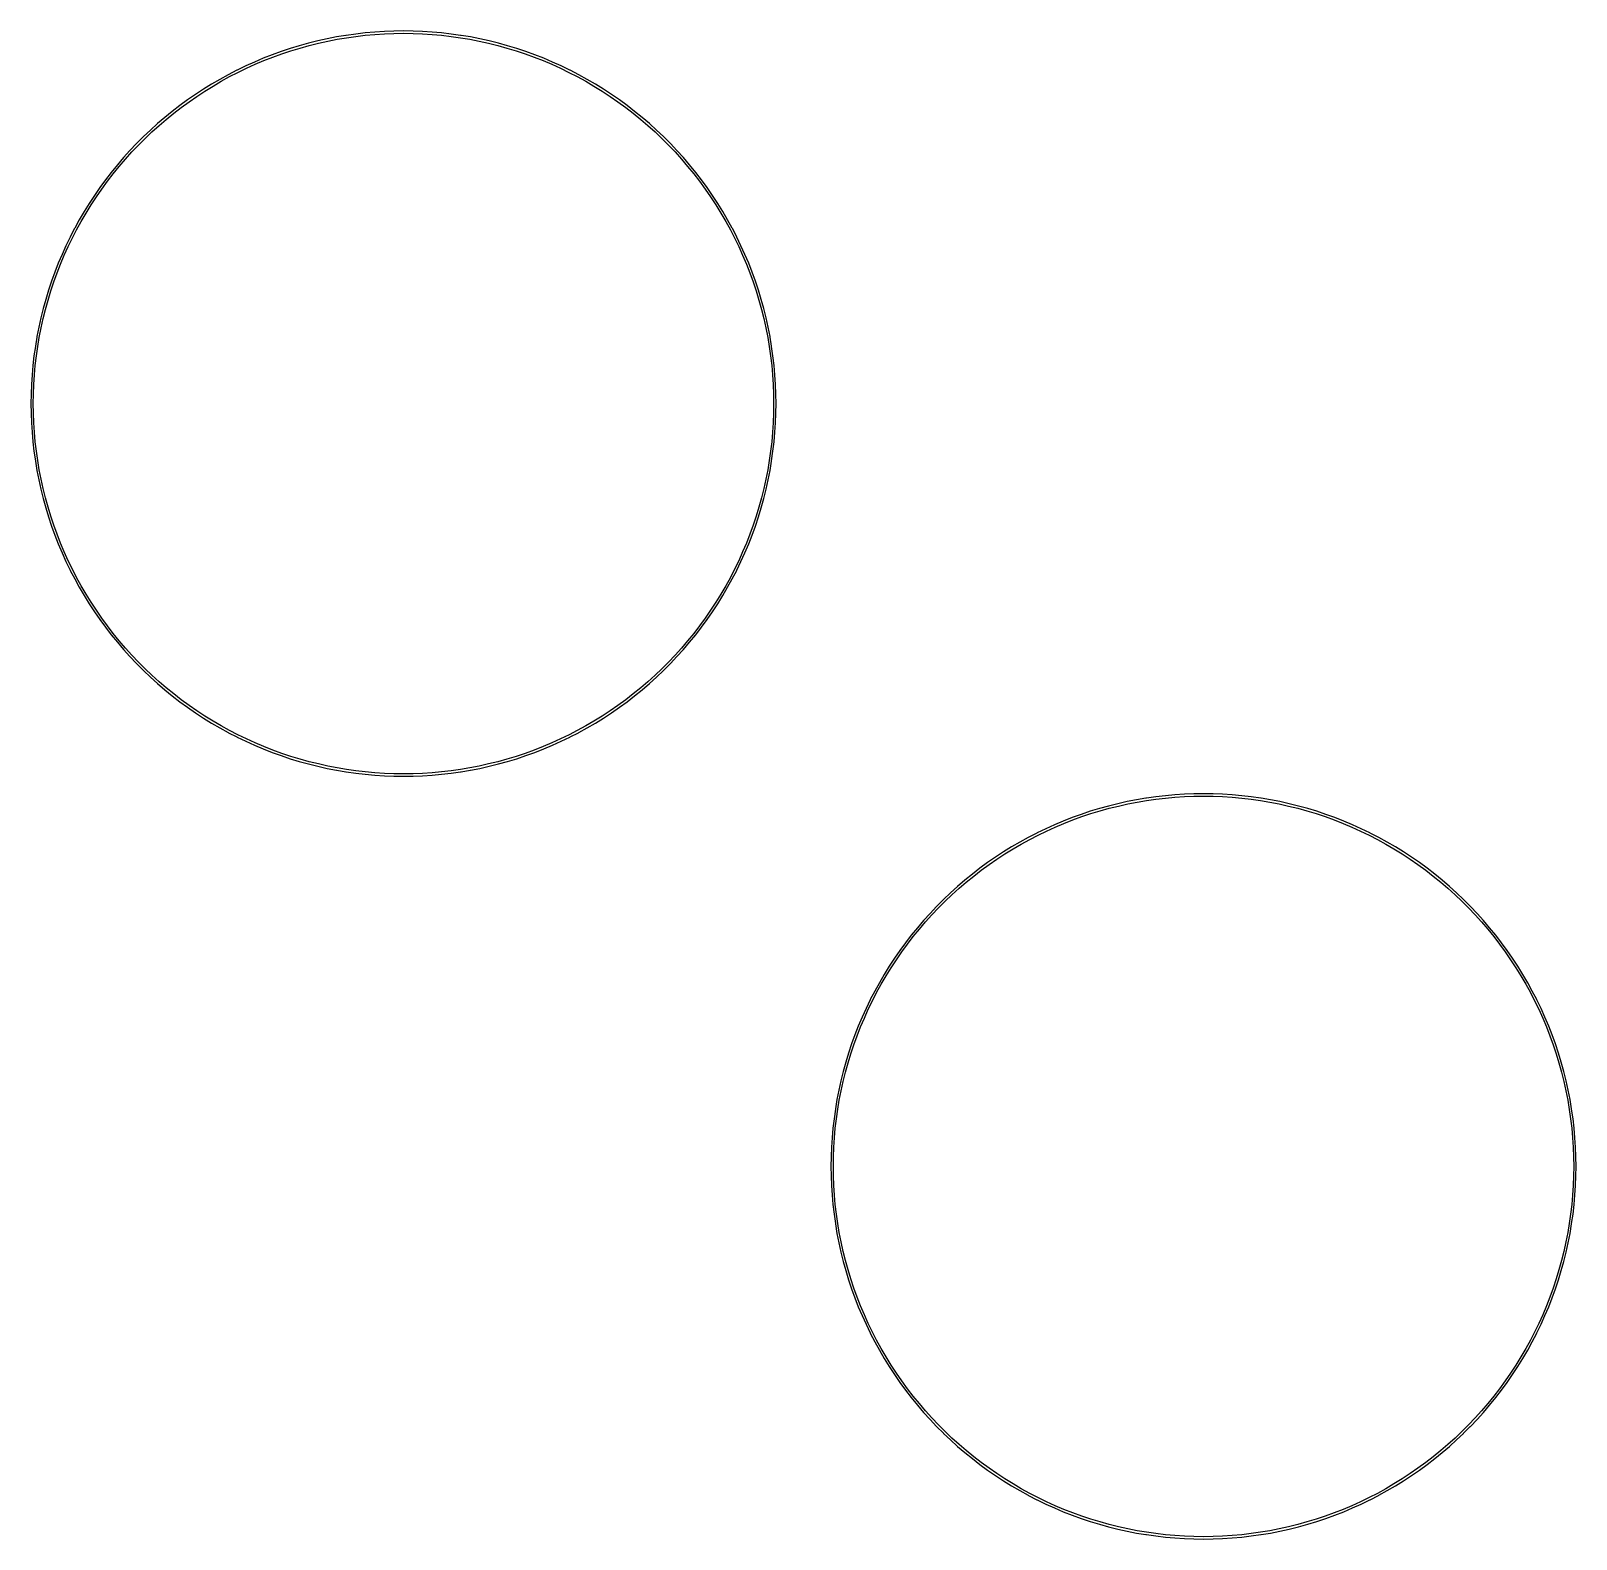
# Model space of a CAD drawing. Extents: x 6 to 66, y 0 to 129.
# Drawn here: x 21.66 to 28, y 35.47 to 41.66 of the extents above; entities that cross this region are included whole.
import ezdxf

# ---------------------------------------------------------------- set-up
doc = ezdxf.new("R2010")
doc.units = 0

msp = doc.modelspace()

# ---------------------------------------------------------------- linework, layer by layer
at = {"color": 34, "true_color": 0x008000}
for points in [[(24.28259, 39.05974, 0), (24.30952, 39.08818, 0), (24.33593, 39.11715, 0), (24.36133, 39.14712, 0), (24.38622, 39.1776, 0), (24.4101, 39.20859, 0), (24.43321, 39.24034, 0), (24.45557, 39.27259, 0), (24.47716, 39.30561, 0), (24.49773, 39.33889, 0), (24.51754, 39.37292, 0), (24.53659, 39.40722, 0), (24.55463, 39.44227, 0), (24.55533, 39.44365, 0), (24.57235, 39.47894, 0), (24.5886, 39.51477, 0), (24.60384, 39.55084, 0), (24.61807, 39.58741, 0), (24.63153, 39.62424, 0), (24.64398, 39.66158, 0), (24.65541, 39.69917, 0), (24.66582, 39.73702, 0), (24.67522, 39.77512, 0), (24.68385, 39.81347, 0), (24.69147, 39.85208, 0), (24.69782, 39.89069, 0), (24.69807, 39.89222, 0), (24.70365, 39.93108, 0), (24.70823, 39.9702, 0), (24.71178, 40.00931, 0), (24.71432, 40.04843, 0), (24.71585, 40.08753, 0), (24.71635, 40.12692, 0), (24.71585, 40.16628, 0), (24.71432, 40.20539, 0), (24.71178, 40.24452, 0), (24.70823, 40.28363, 0), (24.70365, 40.32275, 0), (24.69807, 40.36161, 0), (24.69782, 40.36314, 0), (24.69172, 40.40021, 0), (24.69147, 40.40175, 0), (24.68385, 40.44036, 0), (24.67522, 40.47871, 0), (24.66582, 40.51681, 0), (24.65541, 40.55466, 0), (24.64398, 40.59225, 0), (24.63153, 40.62959, 0), (24.61807, 40.66642, 0), (24.60384, 40.70299, 0), (24.5886, 40.73906, 0), (24.57235, 40.77488, 0), (24.55533, 40.81018, 0), (24.55463, 40.81156, 0), (24.5373, 40.84523, 0), (24.53659, 40.84661, 0), (24.51754, 40.88089, 0), (24.49773, 40.91494, 0), (24.47716, 40.94821, 0), (24.45557, 40.98122, 0), (24.43321, 41.01348, 0), (24.4101, 41.04524, 0), (24.38622, 41.07623, 0), (24.36133, 41.10671, 0), (24.33593, 41.13668, 0), (24.30952, 41.16564, 0), (24.28259, 41.19409, 0), (24.25356, 41.22312, 0), (24.22511, 41.25005, 0), (24.19615, 41.27646, 0), (24.16618, 41.30186, 0), (24.1357, 41.32674, 0), (24.10471, 41.35063, 0), (24.07296, 41.37374, 0), (24.0407, 41.39609, 0), (24.00768, 41.41769, 0), (23.97441, 41.43826, 0), (23.94037, 41.45807, 0), (23.90608, 41.47712, 0), (23.87103, 41.49516, 0), (23.86965, 41.49586, 0), (23.83435, 41.51288, 0), (23.79853, 41.52913, 0), (23.76246, 41.54437, 0), (23.72589, 41.5586, 0), (23.68906, 41.57206, 0), (23.65172, 41.58451, 0), (23.61413, 41.59594, 0), (23.57628, 41.60635, 0), (23.53818, 41.61575, 0), (23.49983, 41.62438, 0), (23.46122, 41.632, 0), (23.42261, 41.63835, 0), (23.42108, 41.63859, 0), (23.38222, 41.64418, 0), (23.3431, 41.64876, 0), (23.30399, 41.65231, 0), (23.26487, 41.65485, 0), (23.22575, 41.65638, 0), (23.18639, 41.65688, 0), (23.14702, 41.65638, 0), (23.1079, 41.65485, 0), (23.06878, 41.65231, 0), (23.02967, 41.64876, 0), (22.99055, 41.64418, 0), (22.95169, 41.63859, 0), (22.95016, 41.63835, 0), (22.91155, 41.632, 0), (22.87294, 41.62438, 0), (22.83459, 41.61575, 0), (22.79649, 41.60635, 0), (22.75864, 41.59594, 0), (22.72105, 41.58451, 0), (22.68371, 41.57206, 0), (22.64688, 41.5586, 0), (22.61031, 41.54437, 0), (22.57424, 41.52913, 0), (22.53842, 41.51288, 0), (22.50312, 41.49586, 0), (22.50174, 41.49516, 0), (22.46669, 41.47712, 0), (22.4324, 41.45807, 0), (22.39836, 41.43826, 0), (22.36509, 41.41769, 0), (22.33207, 41.39609, 0), (22.29981, 41.37374, 0), (22.26806, 41.35063, 0), (22.23707, 41.32674, 0), (22.20659, 41.30186, 0), (22.17662, 41.27646, 0), (22.14766, 41.25005, 0), (22.11921, 41.22312, 0), (22.09018, 41.19409, 0), (22.06325, 41.16564, 0), (22.03684, 41.13668, 0), (22.01144, 41.10671, 0), (21.98655, 41.07623, 0), (21.96267, 41.04524, 0), (21.93956, 41.01348, 0), (21.9172, 40.98122, 0), (21.89561, 40.94821, 0), (21.87504, 40.91494, 0), (21.85523, 40.88089, 0), (21.83618, 40.84661, 0), (21.83547, 40.84523, 0), (21.81814, 40.81156, 0), (21.81744, 40.81018, 0), (21.80042, 40.77488, 0), (21.78417, 40.73906, 0), (21.76893, 40.70299, 0), (21.7547, 40.66642, 0), (21.74124, 40.62959, 0), (21.72879, 40.59225, 0), (21.71736, 40.55466, 0), (21.70695, 40.51681, 0), (21.69755, 40.47871, 0), (21.68892, 40.44036, 0), (21.6813, 40.40175, 0), (21.68105, 40.40021, 0), (21.67495, 40.36314, 0), (21.6747, 40.36161, 0), (21.66912, 40.32275, 0), (21.66454, 40.28363, 0), (21.66099, 40.24452, 0), (21.65845, 40.20539, 0), (21.65692, 40.16628, 0), (21.65642, 40.12692, 0), (21.65692, 40.08753, 0), (21.65845, 40.04843, 0), (21.66099, 40.00931, 0), (21.66454, 39.9702, 0), (21.66912, 39.93108, 0), (21.6747, 39.89222, 0), (21.67495, 39.89069, 0), (21.6813, 39.85208, 0), (21.68892, 39.81347, 0), (21.69755, 39.77512, 0), (21.70695, 39.73702, 0), (21.71736, 39.69917, 0), (21.72879, 39.66158, 0), (21.74124, 39.62424, 0), (21.7547, 39.58741, 0), (21.76893, 39.55084, 0), (21.78417, 39.51477, 0), (21.80042, 39.47894, 0), (21.81744, 39.44365, 0), (21.81814, 39.44227, 0), (21.83618, 39.40722, 0), (21.85523, 39.37292, 0), (21.87504, 39.33889, 0), (21.89561, 39.30561, 0), (21.9172, 39.27259, 0), (21.93956, 39.24034, 0), (21.96267, 39.20859, 0), (21.98655, 39.1776, 0), (22.01144, 39.14712, 0), (22.03684, 39.11715, 0), (22.06325, 39.08818, 0), (22.09018, 39.05974, 0), (22.11811, 39.03181, 0), (22.11812, 39.03179, 0), (22.11921, 39.03071, 0), (22.14766, 39.00378, 0), (22.17662, 38.97737, 0), (22.20659, 38.95197, 0), (22.23707, 38.92707, 0), (22.26806, 38.9032, 0), (22.29981, 38.88009, 0), (22.33207, 38.85772, 0), (22.36509, 38.83614, 0), (22.39836, 38.81557, 0), (22.4324, 38.79576, 0), (22.46669, 38.77671, 0), (22.46807, 38.776, 0), (22.50174, 38.75867, 0), (22.50312, 38.75797, 0), (22.53842, 38.74095, 0), (22.57424, 38.7247, 0), (22.61031, 38.70946, 0), (22.64688, 38.69523, 0), (22.68371, 38.68177, 0), (22.72105, 38.66932, 0), (22.75864, 38.65789, 0), (22.79649, 38.64748, 0), (22.83459, 38.63808, 0), (22.87294, 38.62945, 0), (22.91155, 38.62183, 0), (22.91222, 38.62172, 0), (22.95016, 38.61548, 0), (22.95169, 38.61522, 0), (22.99055, 38.60965, 0), (23.02967, 38.60507, 0), (23.06878, 38.60152, 0), (23.1079, 38.59897, 0), (23.14702, 38.59745, 0), (23.18639, 38.59695, 0), (23.22575, 38.59745, 0), (23.26487, 38.59897, 0), (23.30399, 38.60152, 0), (23.3431, 38.60507, 0), (23.38222, 38.60965, 0), (23.42108, 38.61522, 0), (23.42261, 38.61548, 0), (23.46055, 38.62172, 0), (23.46122, 38.62183, 0), (23.49983, 38.62945, 0), (23.53818, 38.63808, 0), (23.57628, 38.64748, 0), (23.61413, 38.65789, 0), (23.65172, 38.66932, 0), (23.68906, 38.68177, 0), (23.72589, 38.69523, 0), (23.76246, 38.70946, 0), (23.79853, 38.7247, 0), (23.83435, 38.74095, 0), (23.86965, 38.75797, 0), (23.87103, 38.75867, 0), (23.9047, 38.776, 0), (23.90608, 38.77671, 0), (23.94037, 38.79576, 0), (23.97441, 38.81557, 0), (24.00768, 38.83614, 0), (24.0407, 38.85772, 0), (24.07296, 38.88009, 0), (24.10471, 38.9032, 0), (24.1357, 38.92707, 0), (24.16618, 38.95197, 0), (24.19615, 38.97737, 0), (24.22511, 39.00378, 0), (24.25356, 39.03071, 0), (24.25465, 39.03179, 0), (24.25466, 39.03181, 0), (24.28259, 39.05974, 0)], [(23.26487, 38.60888, 0), (23.22575, 38.60736, 0), (23.18639, 38.60685, 0), (23.14702, 38.60736, 0), (23.1079, 38.60888, 0), (23.06878, 38.61142, 0), (23.02967, 38.61498, 0), (22.99055, 38.61954, 0), (22.95179, 38.62513, 0), (22.91461, 38.63125, 0), (22.876, 38.63886, 0), (22.83765, 38.6475, 0), (22.79955, 38.6569, 0), (22.7617, 38.66731, 0), (22.72411, 38.67875, 0), (22.68677, 38.69119, 0), (22.64994, 38.70465, 0), (22.61337, 38.71888, 0), (22.5773, 38.73411, 0), (22.54149, 38.75036, 0), (22.50619, 38.76739, 0), (22.47251, 38.78472, 0), (22.43822, 38.80377, 0), (22.40418, 38.82358, 0), (22.37091, 38.84416, 0), (22.33789, 38.86575, 0), (22.30563, 38.8881, 0), (22.27388, 38.9112, 0), (22.24289, 38.93509, 0), (22.21241, 38.95998, 0), (22.18244, 38.98538, 0), (22.15348, 39.0118, 0), (22.12504, 39.03872, 0), (22.09819, 39.06557, 0), (22.07127, 39.094, 0), (22.04485, 39.12297, 0), (22.01945, 39.15294, 0), (21.99456, 39.18342, 0), (21.97068, 39.21441, 0), (21.94757, 39.24616, 0), (21.92522, 39.27841, 0), (21.90363, 39.31143, 0), (21.88305, 39.34471, 0), (21.86324, 39.37874, 0), (21.84419, 39.41304, 0), (21.82671, 39.44702, 0), (21.80984, 39.48202, 0), (21.79359, 39.51782, 0), (21.77835, 39.5539, 0), (21.76412, 39.59047, 0), (21.75066, 39.6273, 0), (21.73822, 39.66464, 0), (21.72679, 39.70223, 0), (21.71637, 39.74008, 0), (21.70697, 39.77818, 0), (21.69834, 39.81653, 0), (21.69072, 39.85514, 0), (21.68454, 39.89271, 0), (21.67902, 39.93108, 0), (21.67445, 39.9702, 0), (21.67089, 40.00931, 0), (21.66835, 40.04843, 0), (21.66683, 40.08753, 0), (21.66632, 40.12692, 0), (21.66683, 40.16628, 0), (21.66835, 40.20539, 0), (21.67089, 40.24452, 0), (21.67445, 40.28363, 0), (21.67902, 40.32275, 0), (21.68453, 40.36105, 0), (21.69072, 40.39869, 0), (21.69834, 40.4373, 0), (21.70697, 40.47565, 0), (21.71637, 40.51375, 0), (21.72679, 40.5516, 0), (21.73822, 40.58919, 0), (21.75066, 40.62653, 0), (21.76412, 40.66335, 0), (21.77835, 40.69993, 0), (21.79359, 40.73599, 0), (21.80984, 40.77181, 0), (21.82679, 40.80696, 0), (21.84419, 40.84079, 0), (21.86324, 40.87507, 0), (21.88305, 40.90912, 0), (21.90363, 40.94239, 0), (21.92522, 40.9754, 0), (21.94757, 41.00766, 0), (21.97068, 41.03942, 0), (21.99456, 41.07041, 0), (22.01945, 41.10089, 0), (22.04485, 41.13086, 0), (22.07127, 41.15982, 0), (22.09819, 41.18826, 0), (22.12504, 41.21511, 0), (22.15348, 41.24203, 0), (22.18244, 41.26845, 0), (22.21241, 41.29385, 0), (22.24289, 41.31874, 0), (22.27388, 41.34261, 0), (22.30563, 41.36573, 0), (22.33789, 41.38808, 0), (22.37091, 41.40967, 0), (22.40418, 41.43025, 0), (22.43822, 41.45006, 0), (22.47251, 41.46911, 0), (22.50678, 41.48673, 0), (22.54149, 41.50345, 0), (22.5773, 41.51971, 0), (22.61337, 41.53495, 0), (22.64994, 41.54918, 0), (22.68677, 41.56264, 0), (22.72411, 41.57508, 0), (22.7617, 41.5865, 0), (22.79955, 41.59693, 0), (22.83765, 41.60633, 0), (22.876, 41.61496, 0), (22.91461, 41.62258, 0), (22.95272, 41.62884, 0), (22.99055, 41.63427, 0), (23.02967, 41.63885, 0), (23.06878, 41.64241, 0), (23.1079, 41.64495, 0), (23.14702, 41.64647, 0), (23.18639, 41.64698, 0), (23.22575, 41.64647, 0), (23.26487, 41.64495, 0), (23.30399, 41.64241, 0), (23.3431, 41.63885, 0), (23.38222, 41.63427, 0), (23.42005, 41.62884, 0), (23.45816, 41.62258, 0), (23.49677, 41.61496, 0), (23.53512, 41.60633, 0), (23.57322, 41.59693, 0), (23.61107, 41.5865, 0), (23.64866, 41.57508, 0), (23.686, 41.56264, 0), (23.72283, 41.54918, 0), (23.7594, 41.53495, 0), (23.79547, 41.51971, 0), (23.83128, 41.50345, 0), (23.86599, 41.48673, 0), (23.90026, 41.46911, 0), (23.93455, 41.45006, 0), (23.96859, 41.43025, 0), (24.00186, 41.40967, 0), (24.03488, 41.38808, 0), (24.06714, 41.36573, 0), (24.09889, 41.34261, 0), (24.12988, 41.31874, 0), (24.16036, 41.29385, 0), (24.19033, 41.26845, 0), (24.21929, 41.24203, 0), (24.24773, 41.21511, 0), (24.27458, 41.18826, 0), (24.3015, 41.15982, 0), (24.32792, 41.13086, 0), (24.35332, 41.10089, 0), (24.37821, 41.07041, 0), (24.40209, 41.03942, 0), (24.4252, 41.00766, 0), (24.44755, 40.9754, 0), (24.46914, 40.94239, 0), (24.48972, 40.90912, 0), (24.50953, 40.87507, 0), (24.52858, 40.84079, 0), (24.54598, 40.80696, 0), (24.56293, 40.77181, 0), (24.57918, 40.73599, 0), (24.59442, 40.69993, 0), (24.60865, 40.66335, 0), (24.62211, 40.62653, 0), (24.63455, 40.58919, 0), (24.64598, 40.5516, 0), (24.6564, 40.51375, 0), (24.6658, 40.47565, 0), (24.67443, 40.4373, 0), (24.68205, 40.39869, 0), (24.68824, 40.36105, 0), (24.69375, 40.32275, 0), (24.69832, 40.28363, 0), (24.70188, 40.24452, 0), (24.70442, 40.20539, 0), (24.70594, 40.16628, 0), (24.70645, 40.12692, 0), (24.70594, 40.08753, 0), (24.70442, 40.04843, 0), (24.70188, 40.00931, 0), (24.69832, 39.9702, 0), (24.69375, 39.93108, 0), (24.68823, 39.89271, 0), (24.68205, 39.85514, 0), (24.67443, 39.81653, 0), (24.6658, 39.77818, 0), (24.6564, 39.74008, 0), (24.64598, 39.70223, 0), (24.63455, 39.66464, 0), (24.62211, 39.6273, 0), (24.60865, 39.59047, 0), (24.59442, 39.5539, 0), (24.57918, 39.51782, 0), (24.56293, 39.48202, 0), (24.54606, 39.44702, 0), (24.52858, 39.41304, 0), (24.50953, 39.37874, 0), (24.48972, 39.34471, 0), (24.46914, 39.31143, 0), (24.44755, 39.27841, 0), (24.4252, 39.24616, 0), (24.40209, 39.21441, 0), (24.37821, 39.18342, 0), (24.35332, 39.15294, 0), (24.32792, 39.12297, 0), (24.3015, 39.094, 0), (24.27458, 39.06557, 0), (24.24773, 39.03872, 0), (24.21929, 39.0118, 0), (24.19033, 38.98538, 0), (24.16036, 38.95998, 0), (24.12988, 38.93509, 0), (24.09889, 38.9112, 0), (24.06714, 38.8881, 0), (24.03488, 38.86575, 0), (24.00186, 38.84416, 0), (23.96859, 38.82358, 0), (23.93455, 38.80377, 0), (23.90026, 38.78472, 0), (23.86658, 38.76739, 0), (23.83128, 38.75036, 0), (23.79547, 38.73411, 0), (23.7594, 38.71888, 0), (23.72283, 38.70465, 0), (23.686, 38.69119, 0), (23.64866, 38.67875, 0), (23.61107, 38.66731, 0), (23.57322, 38.6569, 0), (23.53512, 38.6475, 0), (23.49677, 38.63886, 0), (23.45816, 38.63125, 0), (23.42098, 38.62513, 0), (23.38222, 38.61954, 0), (23.3431, 38.61498, 0), (23.30399, 38.61142, 0), (23.26487, 38.60888, 0)], [(27.53879, 38.09181, 0), (27.51034, 38.11873, 0), (27.48139, 38.14515, 0), (27.45142, 38.17055, 0), (27.42094, 38.19544, 0), (27.38995, 38.21932, 0), (27.3582, 38.24243, 0), (27.32594, 38.26478, 0), (27.29292, 38.28637, 0), (27.25965, 38.30695, 0), (27.22561, 38.32676, 0), (27.19132, 38.34581, 0), (27.15627, 38.36384, 0), (27.15489, 38.36455, 0), (27.11958, 38.38157, 0), (27.08377, 38.39782, 0), (27.0477, 38.41306, 0), (27.01112, 38.42729, 0), (26.97429, 38.44075, 0), (26.93696, 38.45319, 0), (26.89936, 38.46461, 0), (26.86152, 38.47504, 0), (26.82342, 38.48444, 0), (26.78506, 38.49307, 0), (26.74646, 38.50069, 0), (26.70785, 38.50704, 0), (26.70632, 38.50728, 0), (26.66746, 38.51287, 0), (26.62834, 38.51744, 0), (26.58922, 38.521, 0), (26.55011, 38.52353, 0), (26.51099, 38.52506, 0), (26.47162, 38.52557, 0), (26.43225, 38.52506, 0), (26.39313, 38.52353, 0), (26.35402, 38.521, 0), (26.3149, 38.51744, 0), (26.27579, 38.51287, 0), (26.23693, 38.50728, 0), (26.23539, 38.50704, 0), (26.19679, 38.50069, 0), (26.15818, 38.49307, 0), (26.11982, 38.48444, 0), (26.08172, 38.47504, 0), (26.04388, 38.46461, 0), (26.00629, 38.45319, 0), (25.96895, 38.44075, 0), (25.93212, 38.42729, 0), (25.89554, 38.41306, 0), (25.85947, 38.39782, 0), (25.82366, 38.38157, 0), (25.78835, 38.36455, 0), (25.78697, 38.36384, 0), (25.75192, 38.34581, 0), (25.71763, 38.32676, 0), (25.6836, 38.30695, 0), (25.65032, 38.28637, 0), (25.6173, 38.26478, 0), (25.58504, 38.24243, 0), (25.55329, 38.21932, 0), (25.52231, 38.19544, 0), (25.49183, 38.17055, 0), (25.46185, 38.14515, 0), (25.4329, 38.11873, 0), (25.40445, 38.09181, 0), (25.37541, 38.06277, 0), (25.34849, 38.03432, 0), (25.32207, 38.00537, 0), (25.29667, 37.9754, 0), (25.27178, 37.94492, 0), (25.24791, 37.91393, 0), (25.22479, 37.88218, 0), (25.20244, 37.84991, 0), (25.18085, 37.81689, 0), (25.16028, 37.78363, 0), (25.14046, 37.74959, 0), (25.12141, 37.7153, 0), (25.10338, 37.68025, 0), (25.10268, 37.67887, 0), (25.08566, 37.64356, 0), (25.0694, 37.60775, 0), (25.05416, 37.57168, 0), (25.03994, 37.53511, 0), (25.03994, 37.5351, 0), (25.02648, 37.49828, 0), (25.01403, 37.46094, 0), (25.0026, 37.42335, 0), (24.99219, 37.3855, 0), (24.98279, 37.3474, 0), (24.97415, 37.30905, 0), (24.96653, 37.27044, 0), (24.96018, 37.23183, 0), (24.95994, 37.2303, 0), (24.95435, 37.19144, 0), (24.94978, 37.15232, 0), (24.94622, 37.1132, 0), (24.94368, 37.07409, 0), (24.94216, 37.03497, 0), (24.94165, 36.9956, 0), (24.94216, 36.95623, 0), (24.94368, 36.91711, 0), (24.94622, 36.878, 0), (24.94978, 36.83889, 0), (24.95435, 36.79977, 0), (24.95994, 36.76091, 0), (24.96018, 36.75938, 0), (24.96653, 36.72077, 0), (24.97415, 36.68216, 0), (24.98279, 36.64381, 0), (24.99219, 36.60571, 0), (25.0026, 36.56786, 0), (25.01403, 36.53027, 0), (25.02648, 36.49293, 0), (25.03994, 36.4561, 0), (25.05416, 36.41952, 0), (25.0694, 36.38346, 0), (25.08566, 36.34764, 0), (25.10268, 36.31234, 0), (25.10338, 36.31096, 0), (25.12141, 36.2759, 0), (25.14046, 36.24161, 0), (25.16028, 36.20758, 0), (25.18085, 36.1743, 0), (25.20244, 36.14128, 0), (25.22479, 36.10902, 0), (25.24791, 36.07728, 0), (25.27178, 36.04629, 0), (25.29667, 36.01581, 0), (25.32207, 35.98584, 0), (25.34849, 35.95688, 0), (25.37541, 35.92843, 0), (25.40335, 35.90049, 0), (25.40445, 35.8994, 0), (25.4329, 35.87247, 0), (25.46185, 35.84606, 0), (25.49183, 35.82065, 0), (25.52231, 35.79576, 0), (25.55329, 35.77189, 0), (25.58504, 35.74877, 0), (25.6173, 35.72641, 0), (25.65032, 35.70483, 0), (25.6836, 35.68426, 0), (25.71763, 35.66445, 0), (25.75192, 35.6454, 0), (25.7533, 35.64468, 0), (25.78697, 35.62736, 0), (25.78835, 35.62666, 0), (25.82366, 35.60964, 0), (25.85947, 35.59338, 0), (25.89554, 35.57813, 0), (25.93212, 35.56392, 0), (25.96895, 35.55046, 0), (26.00629, 35.53801, 0), (26.04388, 35.52658, 0), (26.08172, 35.51617, 0), (26.11982, 35.50677, 0), (26.15818, 35.49813, 0), (26.19679, 35.49051, 0), (26.23539, 35.48416, 0), (26.23693, 35.48392, 0), (26.27579, 35.47833, 0), (26.3149, 35.47376, 0), (26.35402, 35.47021, 0), (26.39313, 35.46767, 0), (26.43225, 35.46614, 0), (26.47162, 35.46562, 0), (26.51099, 35.46614, 0), (26.55011, 35.46767, 0), (26.58922, 35.47021, 0), (26.62834, 35.47376, 0), (26.66746, 35.47833, 0), (26.70632, 35.48392, 0), (26.70785, 35.48416, 0), (26.74646, 35.49051, 0), (26.78506, 35.49813, 0), (26.82342, 35.50677, 0), (26.86152, 35.51617, 0), (26.89936, 35.52658, 0), (26.93696, 35.53801, 0), (26.97429, 35.55046, 0), (27.01112, 35.56392, 0), (27.0477, 35.57813, 0), (27.08377, 35.59338, 0), (27.11958, 35.60964, 0), (27.15489, 35.62666, 0), (27.15627, 35.62736, 0), (27.18994, 35.64468, 0), (27.19132, 35.6454, 0), (27.22561, 35.66445, 0), (27.25965, 35.68426, 0), (27.29292, 35.70483, 0), (27.32594, 35.72641, 0), (27.3582, 35.74877, 0), (27.38995, 35.77189, 0), (27.42094, 35.79576, 0), (27.45142, 35.82065, 0), (27.48139, 35.84606, 0), (27.51034, 35.87247, 0), (27.53879, 35.8994, 0), (27.53989, 35.90049, 0), (27.5399, 35.9005, 0), (27.56673, 35.92734, 0), (27.56783, 35.92843, 0), (27.59475, 35.95688, 0), (27.62117, 35.98584, 0), (27.64657, 36.01581, 0), (27.67146, 36.04629, 0), (27.69534, 36.07728, 0), (27.71845, 36.10902, 0), (27.7408, 36.14128, 0), (27.76239, 36.1743, 0), (27.78297, 36.20758, 0), (27.80278, 36.24161, 0), (27.82183, 36.2759, 0), (27.83986, 36.31096, 0), (27.84057, 36.31234, 0), (27.85758, 36.34764, 0), (27.87384, 36.38346, 0), (27.88908, 36.41952, 0), (27.9033, 36.4561, 0), (27.91677, 36.49293, 0), (27.92921, 36.53027, 0), (27.94064, 36.56786, 0), (27.95106, 36.60571, 0), (27.96045, 36.64381, 0), (27.96909, 36.68216, 0), (27.97671, 36.72077, 0), (27.98306, 36.75938, 0), (27.9833, 36.76091, 0), (27.98889, 36.79977, 0), (27.99346, 36.83889, 0), (27.99702, 36.878, 0), (27.99956, 36.91711, 0), (28.00108, 36.95623, 0), (28.00159, 36.9956, 0), (28.00108, 37.03497, 0), (27.99956, 37.07409, 0), (27.99702, 37.1132, 0), (27.99346, 37.15232, 0), (27.98889, 37.19144, 0), (27.9833, 37.2303, 0), (27.98306, 37.23183, 0), (27.97671, 37.27044, 0), (27.96909, 37.30905, 0), (27.96045, 37.3474, 0), (27.95106, 37.3855, 0), (27.94064, 37.42335, 0), (27.92921, 37.46094, 0), (27.91677, 37.49828, 0), (27.9033, 37.5351, 0), (27.9033, 37.53511, 0), (27.88908, 37.57168, 0), (27.87384, 37.60775, 0), (27.85758, 37.64356, 0), (27.84057, 37.67887, 0), (27.83986, 37.68025, 0), (27.82183, 37.7153, 0), (27.80278, 37.74959, 0), (27.78297, 37.78363, 0), (27.76239, 37.81689, 0), (27.7408, 37.84991, 0), (27.71845, 37.88218, 0), (27.69534, 37.91393, 0), (27.67146, 37.94492, 0), (27.64657, 37.9754, 0), (27.62117, 38.00537, 0), (27.59475, 38.03432, 0), (27.56783, 38.06277, 0), (27.53879, 38.09181, 0)], [(26.55011, 35.47757, 0), (26.51099, 35.47605, 0), (26.47162, 35.47554, 0), (26.43225, 35.47605, 0), (26.39313, 35.47757, 0), (26.35402, 35.48011, 0), (26.3149, 35.48366, 0), (26.27579, 35.48823, 0), (26.23703, 35.49382, 0), (26.19985, 35.49994, 0), (26.16124, 35.50756, 0), (26.12289, 35.51619, 0), (26.08479, 35.52559, 0), (26.04694, 35.536, 0), (26.00935, 35.54743, 0), (25.97201, 35.55988, 0), (25.93518, 35.57334, 0), (25.8986, 35.58757, 0), (25.86254, 35.60281, 0), (25.82672, 35.61905, 0), (25.79172, 35.63593, 0), (25.75774, 35.65341, 0), (25.72345, 35.67246, 0), (25.68942, 35.69227, 0), (25.65614, 35.71285, 0), (25.62312, 35.73444, 0), (25.59087, 35.75679, 0), (25.55912, 35.7799, 0), (25.52813, 35.80378, 0), (25.49765, 35.82867, 0), (25.46768, 35.85407, 0), (25.43872, 35.88049, 0), (25.41027, 35.90741, 0), (25.38343, 35.93425, 0), (25.3565, 35.9627, 0), (25.33009, 35.99166, 0), (25.30469, 36.02163, 0), (25.2798, 36.05211, 0), (25.25592, 36.0831, 0), (25.23281, 36.11484, 0), (25.21045, 36.14711, 0), (25.18886, 36.18013, 0), (25.16829, 36.2134, 0), (25.14848, 36.24743, 0), (25.12943, 36.28173, 0), (25.11202, 36.31556, 0), (25.09508, 36.3507, 0), (25.07882, 36.38651, 0), (25.06358, 36.42259, 0), (25.04936, 36.45915, 0), (25.0359, 36.49599, 0), (25.02345, 36.53333, 0), (25.01202, 36.57092, 0), (25.00161, 36.60877, 0), (24.99221, 36.64687, 0), (24.98357, 36.68522, 0), (24.97595, 36.72383, 0), (24.96985, 36.76091, 0), (24.96426, 36.79977, 0), (24.95969, 36.83889, 0), (24.95613, 36.878, 0), (24.95359, 36.91711, 0), (24.95207, 36.95623, 0), (24.95156, 36.9956, 0), (24.95207, 37.03497, 0), (24.95359, 37.07409, 0), (24.95613, 37.1132, 0), (24.95969, 37.15232, 0), (24.96424, 37.19131, 0), (24.96426, 37.19144, 0), (24.96983, 37.23014, 0), (24.97595, 37.26738, 0), (24.98357, 37.30598, 0), (24.99221, 37.34434, 0), (25.00161, 37.38244, 0), (25.01202, 37.42028, 0), (25.02345, 37.45788, 0), (25.0359, 37.49521, 0), (25.04936, 37.53204, 0), (25.06358, 37.56862, 0), (25.07882, 37.60469, 0), (25.09508, 37.6405, 0), (25.1121, 37.6758, 0), (25.12943, 37.70948, 0), (25.14848, 37.74377, 0), (25.16829, 37.77781, 0), (25.18886, 37.81107, 0), (25.21045, 37.84409, 0), (25.23281, 37.87636, 0), (25.25592, 37.90811, 0), (25.2798, 37.9391, 0), (25.30469, 37.96958, 0), (25.33009, 37.99955, 0), (25.3565, 38.0285, 0), (25.38343, 38.05695, 0), (25.38344, 38.05697, 0), (25.41027, 38.08379, 0), (25.43872, 38.11072, 0), (25.46768, 38.13714, 0), (25.49765, 38.16254, 0), (25.52813, 38.18743, 0), (25.55912, 38.2113, 0), (25.59087, 38.23442, 0), (25.62312, 38.25677, 0), (25.65614, 38.27836, 0), (25.68942, 38.29893, 0), (25.72345, 38.31875, 0), (25.75774, 38.3378, 0), (25.79202, 38.35542, 0), (25.82672, 38.37214, 0), (25.86254, 38.38839, 0), (25.8986, 38.40364, 0), (25.93518, 38.41785, 0), (25.97201, 38.43133, 0), (26.00935, 38.44377, 0), (26.04694, 38.4552, 0), (26.08479, 38.46562, 0), (26.12289, 38.475, 0), (26.16124, 38.48364, 0), (26.19985, 38.49127, 0), (26.23749, 38.49746, 0), (26.27579, 38.50297, 0), (26.3149, 38.50754, 0), (26.35402, 38.51109, 0), (26.39313, 38.51363, 0), (26.43225, 38.51516, 0), (26.47162, 38.51567, 0), (26.51099, 38.51516, 0), (26.55011, 38.51363, 0), (26.58922, 38.51109, 0), (26.62834, 38.50754, 0), (26.66746, 38.50297, 0), (26.70575, 38.49746, 0), (26.74339, 38.49127, 0), (26.782, 38.48364, 0), (26.82036, 38.475, 0), (26.85846, 38.46562, 0), (26.8963, 38.4552, 0), (26.93389, 38.44377, 0), (26.97123, 38.43133, 0), (27.00806, 38.41785, 0), (27.04464, 38.40364, 0), (27.08071, 38.38839, 0), (27.11652, 38.37214, 0), (27.15123, 38.35542, 0), (27.1855, 38.3378, 0), (27.21979, 38.31875, 0), (27.25382, 38.29893, 0), (27.2871, 38.27836, 0), (27.32012, 38.25677, 0), (27.35238, 38.23442, 0), (27.38413, 38.2113, 0), (27.41511, 38.18743, 0), (27.44559, 38.16254, 0), (27.47557, 38.13714, 0), (27.50452, 38.11072, 0), (27.53297, 38.08379, 0), (27.5598, 38.05697, 0), (27.55981, 38.05695, 0), (27.58674, 38.0285, 0), (27.61315, 37.99955, 0), (27.63855, 37.96958, 0), (27.66345, 37.9391, 0), (27.68732, 37.90811, 0), (27.71044, 37.87636, 0), (27.73279, 37.84409, 0), (27.75438, 37.81107, 0), (27.77495, 37.77781, 0), (27.79476, 37.74377, 0), (27.81381, 37.70948, 0), (27.83114, 37.6758, 0), (27.84816, 37.6405, 0), (27.86442, 37.60469, 0), (27.87966, 37.56862, 0), (27.89388, 37.53204, 0), (27.90734, 37.49521, 0), (27.91979, 37.45788, 0), (27.93122, 37.42028, 0), (27.94163, 37.38244, 0), (27.95103, 37.34434, 0), (27.95967, 37.30598, 0), (27.96729, 37.26738, 0), (27.97349, 37.22967, 0), (27.97898, 37.19144, 0), (27.979, 37.19131, 0), (27.98356, 37.15232, 0), (27.98711, 37.1132, 0), (27.98965, 37.07409, 0), (27.99118, 37.03497, 0), (27.99168, 36.9956, 0), (27.99118, 36.95623, 0), (27.98965, 36.91711, 0), (27.98711, 36.878, 0), (27.98356, 36.83889, 0), (27.97898, 36.79977, 0), (27.97348, 36.76147, 0), (27.96729, 36.72383, 0), (27.95967, 36.68522, 0), (27.95103, 36.64687, 0), (27.94163, 36.60877, 0), (27.93122, 36.57092, 0), (27.91979, 36.53333, 0), (27.90734, 36.49599, 0), (27.89388, 36.45915, 0), (27.87966, 36.42259, 0), (27.86442, 36.38651, 0), (27.84816, 36.3507, 0), (27.83114, 36.31539, 0), (27.81381, 36.28173, 0), (27.79476, 36.24743, 0), (27.77495, 36.2134, 0), (27.75438, 36.18013, 0), (27.73279, 36.14711, 0), (27.71044, 36.11484, 0), (27.68732, 36.0831, 0), (27.66345, 36.05211, 0), (27.63855, 36.02163, 0), (27.61315, 35.99166, 0), (27.58674, 35.9627, 0), (27.55981, 35.93425, 0), (27.53297, 35.90741, 0), (27.50452, 35.88049, 0), (27.47557, 35.85407, 0), (27.44559, 35.82867, 0), (27.41511, 35.80378, 0), (27.38413, 35.7799, 0), (27.35238, 35.75679, 0), (27.32012, 35.73444, 0), (27.2871, 35.71285, 0), (27.25382, 35.69227, 0), (27.21979, 35.67246, 0), (27.1855, 35.65341, 0), (27.15152, 35.63593, 0), (27.11652, 35.61905, 0), (27.08071, 35.60281, 0), (27.04464, 35.58757, 0), (27.00806, 35.57334, 0), (26.97123, 35.55988, 0), (26.93389, 35.54743, 0), (26.8963, 35.536, 0), (26.85846, 35.52559, 0), (26.82036, 35.51619, 0), (26.782, 35.50756, 0), (26.74339, 35.49994, 0), (26.70622, 35.49382, 0), (26.66746, 35.48823, 0), (26.62834, 35.48366, 0), (26.58922, 35.48011, 0), (26.55011, 35.47757, 0)]]:
    msp.add_polyline3d(points, close=True, dxfattribs=at)

doc.saveas('drawing.dxf')
